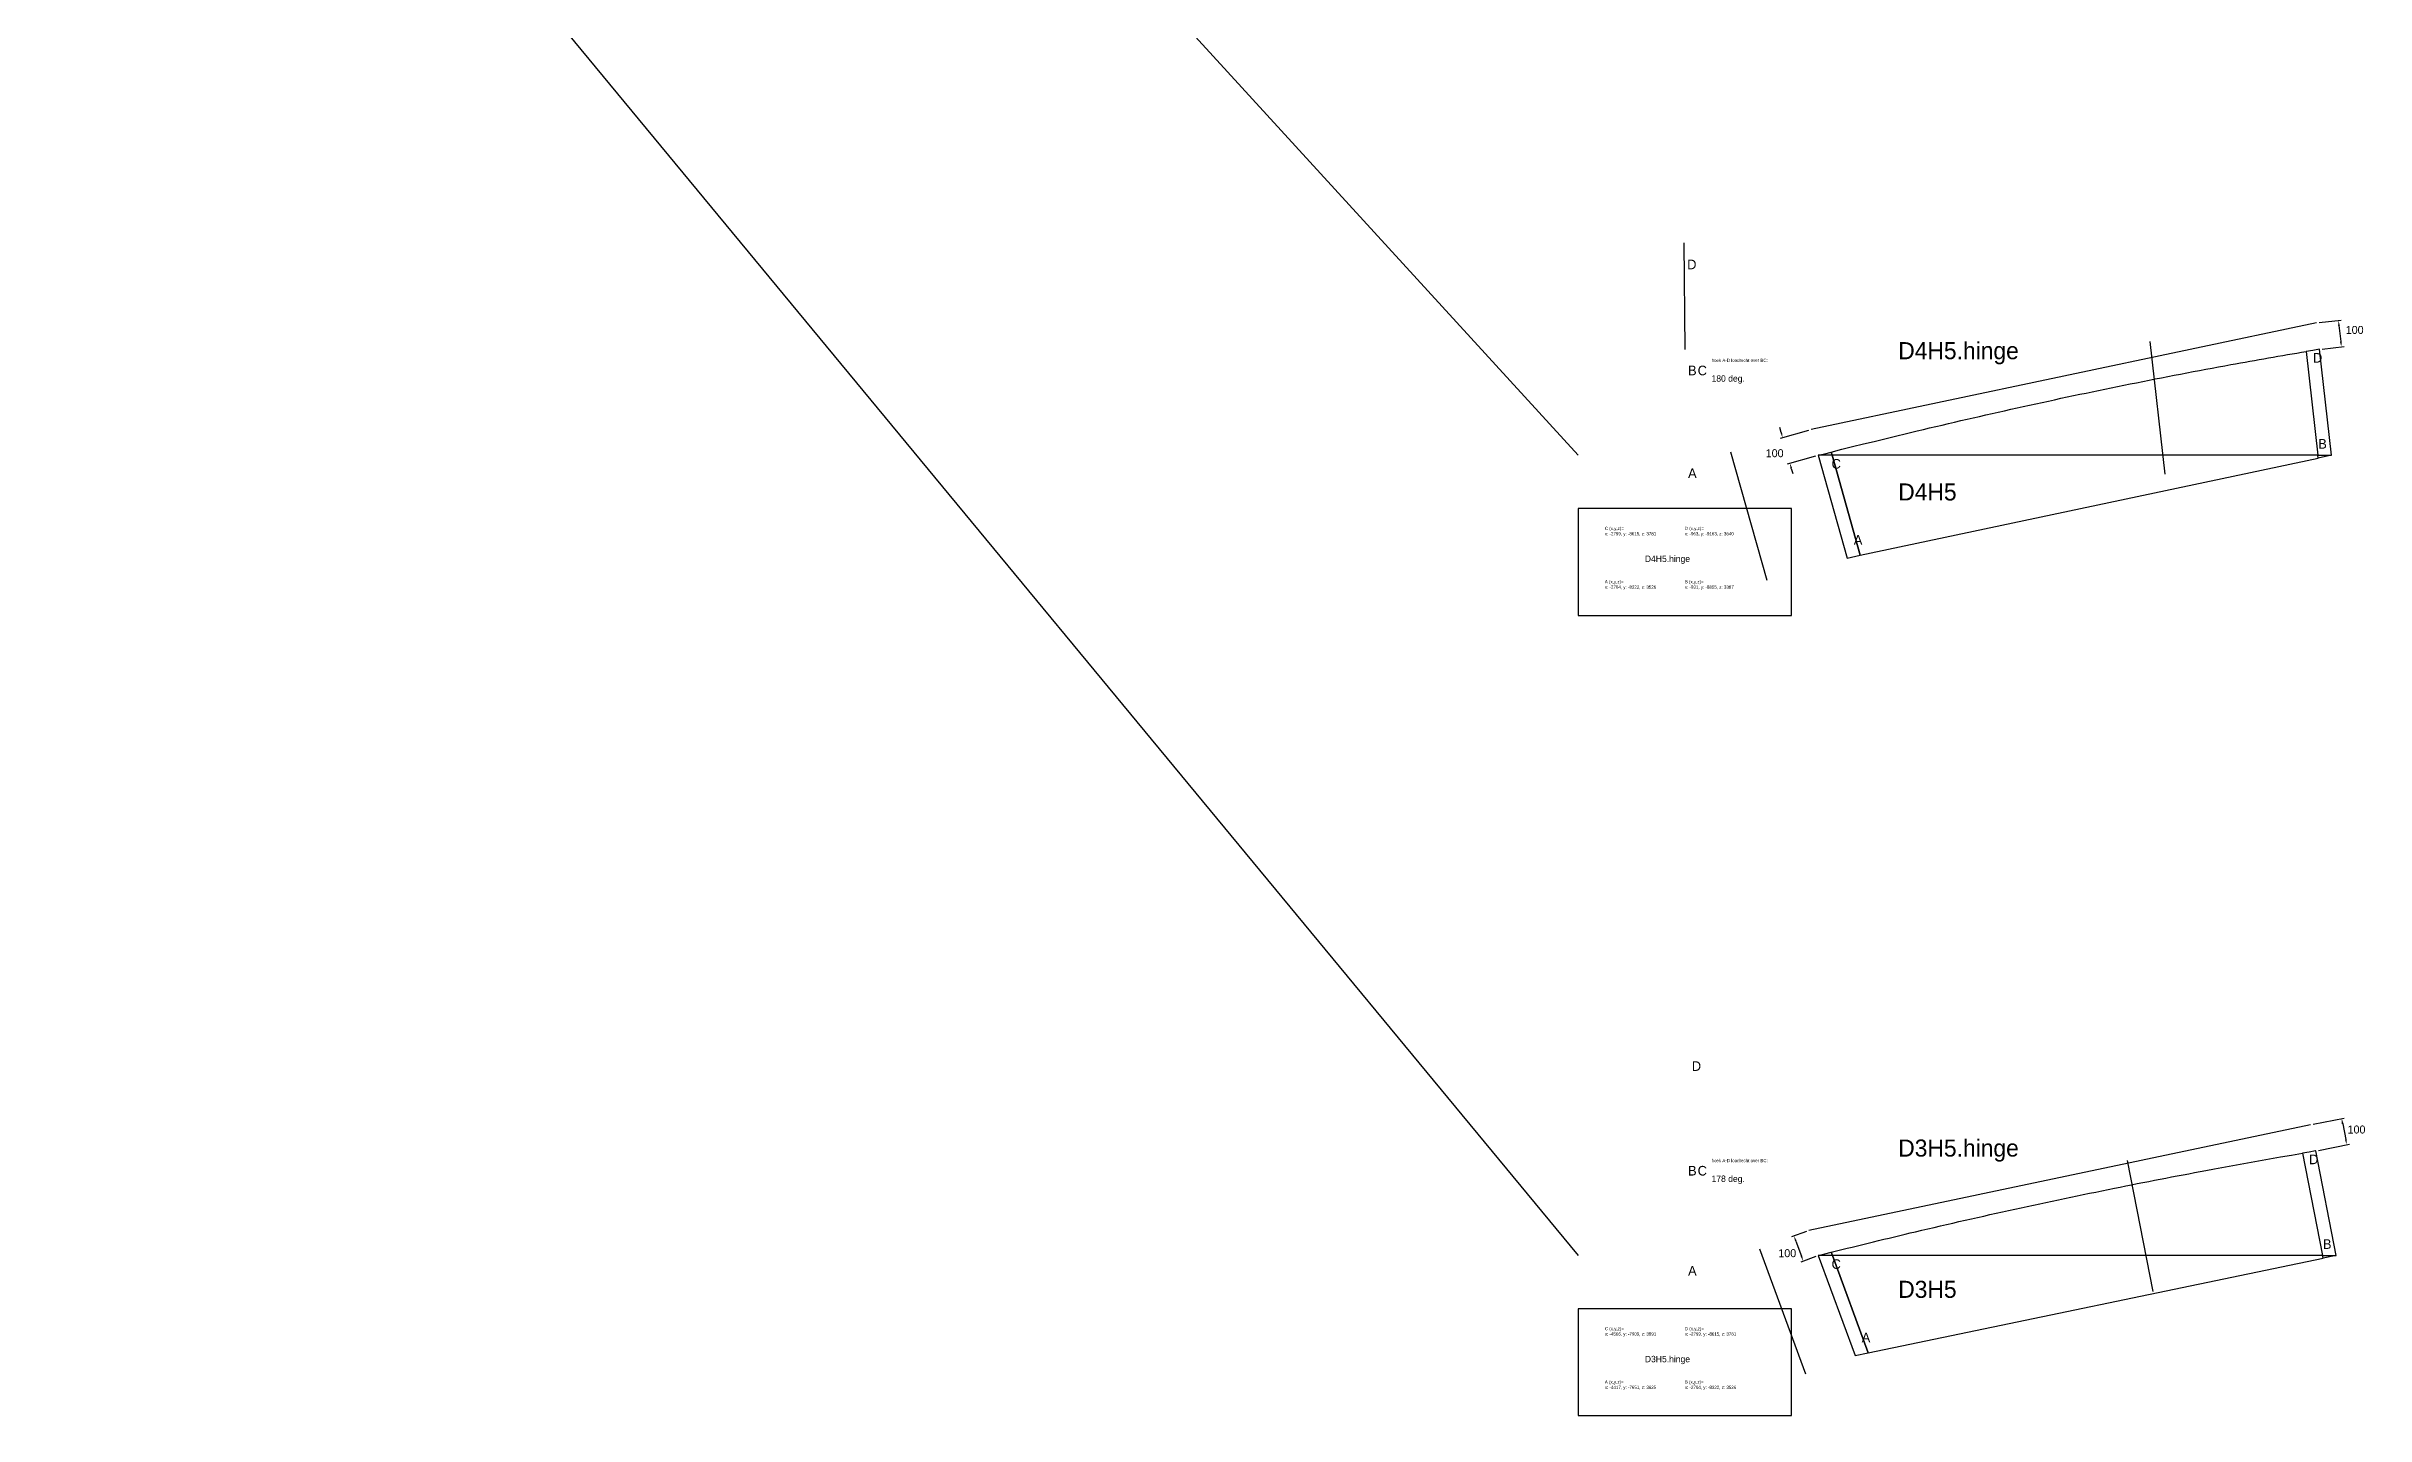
# Model space of a CAD drawing. Extents: x -5084 to 35011, y -26194 to 15088.
# Drawn here: x 5087 to 13782, y -26194 to -21061 of the extents above; entities that cross this region are included whole.
import ezdxf

# ---------------------------------------------------------------- set-up
doc = ezdxf.new("R2010")
doc.units = 0
doc.header["$MEASUREMENT"] = 0
doc.layers.get('Defpoints').update_dxf_attribs({"linetype": 'CONTINUOUS'})
for name, color, linetype in [('08-connection.hingeD', 7, 'CONTINUOUS'), ('08-coord.marker.cut.hingeD', 7, 'CONTINUOUS'), ('08-dimensions', 6, 'CONTINUOUS'), ('08-text.hingeD', 7, 'CONTINUOUS'), ('65_SEGD3_PL', 7, 'CONTINUOUS'), ('65_SEGD4_PL', 7, 'CONTINUOUS'), ('80_DOORS_A_HINGE', 5, 'CONTINUOUS'), ('80_DOORS_D_HINGE', 174, 'CONTINUOUS')]:
    doc.layers.add(name, color=color, linetype=linetype)
doc.dimstyles.new('sndr', dxfattribs={"dimtxt": 30, "dimasz": 20, "dimexe": 10, "dimexo": 10, "dimgap": 20, "dimtad": 1, "dimtih": 1, "dimtoh": 1, "dimdec": 0, "dimzin": 0, "dimdsep": 46, "dimtxsty": 'Standard', "dimcen": 1, "dimadec": 0, "dimazin": 0, "dimtfac": 1, "dimtdec": 0, "dimtofl": 0, "dimtmove": 2, "dimatfit": 3, "dimfxl": 0, "dimtolj": 1, "dimtzin": 0, "dimarcsym": 0})

# ---------------------------------------------------------------- blocks, each defined once
blk = doc.blocks.new('*D17')
at = {"layer": '08-dimensions', "color": 0, "lineweight": -2}
for p, q in [((11591, -22508.4), (11585.6, -22489.2)), ((11693.1, -22500.5), (11586.8, -22530.4)), ((11720.2, -22596.8), (11613.9, -22626.6)), ((11628.9, -22643.2), (11634.3, -22662.5))]:
    blk.add_line(p, q, dxfattribs=at)
at = {"layer": '08-dimensions', "color": 0}
for points in [[(11594.2, -22507.5), (11587.8, -22509.3), (11596.4, -22527.7)], [(11632.1, -22642.3), (11625.7, -22644.1), (11623.5, -22623.9)]]:
    blk.add_solid(points, dxfattribs=at)
at = {"layer": 'Defpoints', "color": 0}
for p in [(11702.8, -22497.8), (11729.8, -22594), (11623.5, -22623.9)]:
    blk.add_point(p, dxfattribs=at)
at = {"layer": '08-dimensions', "color": 0, "insert": (11566.4, -22586.4), "char_height": 30, "attachment_point": 5}
blk.add_mtext('\\A1;100', dxfattribs=at)
blk = doc.blocks.new('*D18')
at = {"layer": '08-dimensions', "color": 0, "lineweight": -2}
for p, q in [((13608.4, -22096.1), (13689.9, -22086.9)), ((13682.2, -22107.9), (13688.9, -22167.6)), ((13619.6, -22195.5), (13701.1, -22186.3))]:
    blk.add_line(p, q, dxfattribs=at)
at = {"layer": '08-dimensions', "color": 0}
for points in [[(13685.5, -22107.5), (13678.9, -22108.2), (13680, -22088)], [(13692.2, -22167.2), (13685.6, -22167.9), (13691.2, -22187.4)]]:
    blk.add_solid(points, dxfattribs=at)
at = {"layer": 'Defpoints', "color": 0}
for p in [(13598.4, -22097.2), (13609.7, -22196.6), (13691.2, -22187.4)]:
    blk.add_point(p, dxfattribs=at)
at = {"layer": '08-dimensions', "color": 0, "insert": (13741, -22124.2), "char_height": 30, "attachment_point": 5}
blk.add_mtext('\\A1;100', dxfattribs=at)
blk = doc.blocks.new('*D19')
at = {"layer": '08-dimensions', "color": 0, "lineweight": -2}
for p, q in [((11685.8, -25503.5), (11629.5, -25524.2)), ((11645.8, -25539.5), (11666.6, -25596)), ((11720.4, -25597.5), (11664.2, -25618.2))]:
    blk.add_line(p, q, dxfattribs=at)
at = {"layer": '08-dimensions', "color": 0}
for points in [[(11649, -25538.3), (11642.7, -25540.6), (11638.9, -25520.7)], [(11669.8, -25594.9), (11663.5, -25597.2), (11673.6, -25614.8)]]:
    blk.add_solid(points, dxfattribs=at)
at = {"layer": 'Defpoints', "color": 0}
for p in [(11695.2, -25500, -3.3), (11673.6, -25614.8), (11729.8, -25594)]:
    blk.add_point(p, dxfattribs=at)
at = {"layer": '08-dimensions', "color": 0, "insert": (11613.8, -25585.3), "char_height": 30, "attachment_point": 5}
blk.add_mtext('\\A1;100', dxfattribs=at)
blk = doc.blocks.new('*D20')
at = {"layer": '08-dimensions', "color": 0, "lineweight": -2}
for p, q in [((13585.6, -25101.5), (13702.1, -25078.6)), ((13696.1, -25100.2), (13707.6, -25159.1)), ((13604.9, -25199.6), (13721.3, -25176.8))]:
    blk.add_line(p, q, dxfattribs=at)
at = {"layer": '08-dimensions', "color": 0}
for points in [[(13699.4, -25099.5), (13692.8, -25100.8), (13692.2, -25080.6)], [(13710.9, -25158.4), (13704.4, -25159.7), (13711.5, -25178.7)]]:
    blk.add_solid(points, dxfattribs=at)
at = {"layer": 'Defpoints', "color": 0}
for p in [(13575.8, -25103.4), (13595.1, -25201.5), (13711.5, -25178.7)]:
    blk.add_point(p, dxfattribs=at)
at = {"layer": '08-dimensions', "color": 0, "insert": (13748, -25121.7), "char_height": 30, "attachment_point": 5}
blk.add_mtext('\\A1;100', dxfattribs=at)

msp = doc.modelspace()

# ---------------------------------------------------------------- linework, layer by layer
at = {"layer": '08-connection.hingeD'}
for p, q in [((-3608.3, -8133, 3702.9), (10829.8, -25594)), ((-1833.6, -8742.7, 3582.6), (10829.8, -22594))]:
    msp.add_line(p, q, dxfattribs=at)
at = {"layer": '08-text.hingeD'}
for points in [[(10829.8, -23194), (11629.8, -23194), (11629.8, -22794), (10829.8, -22794)], [(10829.8, -26194), (11629.8, -26194), (11629.8, -25794), (10829.8, -25794)]]:
    msp.add_lwpolyline(points, close=True, dxfattribs=at)
at = {"layer": '65_SEGD3_PL', "color": 5, "extrusion": (0.999368, -0.035547, 1.64035e-14)}
msp.add_lwpolyline([(-24878.9, -1891), (-24878.9, -1942.2), (-24486.4, -1865.2), (-24486.6, -1864.1), (-24490.7, -1839.9), (-24494.8, -1815.7), (-24878.9, -1891)], dxfattribs=at)
at = {"layer": '65_SEGD3_PL', "color": 5, "extrusion": (0.999368, -0.035547, 1.45717e-15)}
msp.add_lwpolyline([(-24494.8, -1815.7), (-24878.9, -1891), (-24878.9, -53.4), (-24866.5, -48.8), (-24861.6, -68.6), (-24856.6, -88.3), (-24851.7, -108), (-24846.8, -127.8), (-24842, -147.5), (-24837.1, -167.2), (-24832.3, -187), (-24827.4, -206.7), (-24822.6, -226.5), (-24817.9, -246.2), (-24813.1, -266), (-24808.3, -285.8), (-24803.6, -305.6), (-24798.9, -325.4), (-24794.2, -345.2), (-24789.5, -365), (-24784, -388.2), (-24778.6, -411.4), (-24773.2, -434.6), (-24767.8, -457.9), (-24762.4, -481.1), (-24757.1, -504.3), (-24751.7, -527.6), (-24746.4, -550.8), (-24741.2, -574.1), (-24735.9, -597.4), (-24730.7, -620.6), (-24725.5, -643.9), (-24720.3, -667.2), (-24715.2, -690.5), (-24710, -713.7), (-24704.9, -737), (-24699.9, -760.3), (-24694.8, -783.6), (-24689.8, -807), (-24684.8, -830.3), (-24679.8, -853.6), (-24674.8, -876.9), (-24669.9, -900.3), (-24664.9, -923.6), (-24660.1, -947), (-24655.2, -970.3), (-24650.3, -993.7), (-24645.5, -1017), (-24640.7, -1040.4), (-24635.9, -1063.8), (-24631.2, -1087.1), (-24626.5, -1110.5), (-24622.2, -1131.9), (-24617.9, -1153.4), (-24613.6, -1174.8), (-24609.3, -1196.2), (-24605.1, -1217.6), (-24600.9, -1239), (-24596.7, -1260.4), (-24592.5, -1281.9), (-24588.4, -1303.3), (-24584.3, -1324.7), (-24580.1, -1346.1), (-24576, -1367.6), (-24572, -1389), (-24567.9, -1410.5), (-24563.9, -1432), (-24559.8, -1453.4), (-24553.7, -1486.2), (-24546.1, -1527.3), (-24538.6, -1568.5), (-24531.2, -1609.7), (-24523.8, -1650.9), (-24516.4, -1692.1), (-24509.2, -1733.3), (-24502, -1774.5), (-24494.8, -1815.7)], dxfattribs=at)
at = {"layer": '65_SEGD3_PL', "color": 5}
for points in [[(13545.6, -25210), (13620.9, -25594), (11783.2, -25594), (11778.6, -25581.7), (11798.4, -25576.8), (11818.1, -25571.8), (11837.9, -25566.9), (11857.6, -25562), (11877.3, -25557.1), (11897.1, -25552.3), (11916.8, -25547.4), (11936.5, -25542.6), (11956.3, -25537.8), (11976.1, -25533), (11995.8, -25528.3), (12015.6, -25523.5), (12035.4, -25518.8), (12055.2, -25514), (12075, -25509.3), (12094.8, -25504.7), (12118, -25499.2), (12141.2, -25493.8), (12164.5, -25488.3), (12187.7, -25483), (12210.9, -25477.6), (12234.2, -25472.2), (12257.4, -25466.9), (12280.7, -25461.6), (12303.9, -25456.3), (12327.2, -25451.1), (12350.5, -25445.9), (12373.7, -25440.7), (12397, -25435.5), (12420.3, -25430.3), (12443.6, -25425.2), (12466.8, -25420.1), (12490.2, -25415), (12513.5, -25410), (12536.8, -25404.9), (12560.1, -25399.9), (12583.4, -25394.9), (12606.8, -25390), (12630.1, -25385), (12653.4, -25380.1), (12676.8, -25375.2), (12700.1, -25370.4), (12723.5, -25365.5), (12746.8, -25360.7), (12770.2, -25355.9), (12793.6, -25351.1), (12817, -25346.4), (12840.4, -25341.6), (12861.8, -25337.3), (12883.2, -25333), (12904.6, -25328.8), (12926, -25324.5), (12947.4, -25320.3), (12968.8, -25316.1), (12990.3, -25311.9), (13011.7, -25307.7), (13033.1, -25303.6), (13054.5, -25299.4), (13076, -25295.3), (13097.4, -25291.2), (13118.9, -25287.1), (13140.3, -25283.1), (13161.8, -25279), (13183.3, -25275), (13216.1, -25268.9), (13257.2, -25261.3), (13298.3, -25253.8), (13339.5, -25246.3), (13380.7, -25238.9), (13421.9, -25231.6), (13463.1, -25224.3), (13504.4, -25217.1), (13545.6, -25210)], [(13620.9, -25594), (13672, -25594), (13595.1, -25201.5), (13594, -25201.7), (13569.8, -25205.9), (13545.6, -25210), (13620.9, -25594)], [(11778.6, -25581.7), (11783.2, -25594), (11729.8, -25594), (11754.2, -25587.9), (11778.6, -25581.7)]]:
    msp.add_lwpolyline(points, dxfattribs=at)
at = {"layer": '65_SEGD3_PL', "color": 5, "extrusion": (0.999368, -0.035547, -3.13638e-15)}
msp.add_lwpolyline([(-24866.5, -48.8), (-24878.9, -53.4), (-24878.9, 0), (-24872.7, -24.4), (-24866.5, -48.8)], dxfattribs=at)
at = {"layer": '65_SEGD3_PL', "extrusion": (-1, -8.41186e-15, -1.33227e-15)}
msp.add_lwpolyline([(25658.9, -187.6), (25294, -53.4), (25294, 0), (25669.2, -138.1), (25658.9, -187.6)], dxfattribs=at)
at = {"layer": '65_SEGD3_PL', "extrusion": (-1, -7.92788e-15, -1.7486e-15)}
msp.add_lwpolyline([(25304.3, -1893.1), (25294, -1891), (25294, -53.4), (25658.9, -187.6), (25304.3, -1893.1)], dxfattribs=at)
at = {"layer": '65_SEGD3_PL', "extrusion": (1, -9.42872e-14, -3.13638e-15)}
msp.add_lwpolyline([(-25294, -1891), (-25294, -1942.2), (-25304.3, -1893.1), (-25294, -1891)], dxfattribs=at)
at = {"layer": '65_SEGD3_PL', "extrusion": (9.4369e-16, -8.65974e-15, -1)}
msp.add_lwpolyline([(-11917.5, -25958.9), (-11783.2, -25594), (-11729.8, -25594), (-11867.9, -25969.2), (-11917.5, -25958.9)], dxfattribs=at)
at = {"layer": '65_SEGD3_PL', "extrusion": (1.38778e-15, -8.16014e-15, -1)}
msp.add_lwpolyline([(-13622.9, -25604.3), (-13620.9, -25594), (-11783.2, -25594), (-11917.5, -25958.9), (-13622.9, -25604.3)], dxfattribs=at)
at = {"layer": '65_SEGD3_PL'}
msp.add_lwpolyline([(13620.9, -25594), (13672, -25594), (13622.9, -25604.3), (13620.9, -25594)], dxfattribs=at)
at = {"layer": '65_SEGD4_PL', "color": 5, "extrusion": (0.999965, 0.008395, -7.41074e-15)}
msp.add_lwpolyline([(-22387.5, -1873.6), (-22387.5, -1924.7), (-21990.1, -1879.8), (-21994.2, -1854.7), (-21998.4, -1829.7), (-22387.5, -1873.6)], dxfattribs=at)
at = {"layer": '65_SEGD4_PL', "color": 5, "extrusion": (-0.999965, -0.008395, -1.52656e-16)}
msp.add_lwpolyline([(21998.4, -1829.7), (22387.5, -1873.6), (22387.5, -52), (22375.2, -48.5), (22365.1, -88.8), (22355.1, -129), (22345.1, -169.3), (22335.2, -209.5), (22325.3, -249.8), (22315.5, -290.2), (22305.8, -330.5), (22296.1, -370.9), (22290.5, -394.3), (22285, -417.6), (22279.5, -441), (22274, -464.4), (22268.5, -487.7), (22263, -511.1), (22257.6, -534.5), (22252.2, -557.9), (22246.8, -581.3), (22241.5, -604.8), (22236.1, -628.2), (22230.8, -651.6), (22225.5, -675), (22220.3, -698.4), (22215, -721.9), (22209.8, -745.3), (22204.6, -768.8), (22199.4, -792.3), (22194.3, -815.8), (22189.1, -839.3), (22184, -862.8), (22179, -886.3), (22173.9, -909.9), (22168.9, -933.4), (22163.9, -956.9), (22158.9, -980.5), (22153.9, -1004), (22149, -1027.6), (22144.1, -1051.2), (22139.3, -1074.7), (22134.4, -1098.3), (22129.6, -1121.9), (22124.8, -1145.5), (22120, -1169.2), (22115.3, -1192.8), (22110.5, -1216.5), (22105.8, -1240.1), (22101.2, -1263.8), (22096.5, -1287.5), (22091.9, -1311.2), (22087.3, -1334.9), (22082.7, -1358.6), (22078.2, -1382.3), (22073.7, -1406), (22069.2, -1429.7), (22064.8, -1453.4), (22060.4, -1477.1), (22056, -1500.8), (22051.7, -1524), (22047.5, -1547.3), (22044.3, -1564.9), (22041.1, -1582.5), (22037.9, -1600.2), (22034.8, -1617.8), (22031.7, -1635.5), (22028.6, -1653.1), (22025.5, -1670.7), (22022.4, -1688.4), (22019.3, -1706), (22016.3, -1723.7), (22013.2, -1741.3), (22010.2, -1759), (22007.2, -1776.6), (22004.3, -1794.3), (22001.3, -1812), (21998.4, -1829.7)], dxfattribs=at)
at = {"layer": '65_SEGD4_PL', "color": 5, "extrusion": (-2.498e-16, 7.21645e-16, -1)}
msp.add_lwpolyline([(-13559.5, -22204.9), (-13603.4, -22594), (-11781.8, -22594), (-11778.4, -22581.8), (-11818.6, -22571.6), (-11858.9, -22561.6), (-11899.1, -22551.6), (-11939.4, -22541.7), (-11979.7, -22531.8), (-12020, -22522), (-12060.3, -22512.3), (-12100.8, -22502.6), (-12124.1, -22497), (-12147.5, -22491.5), (-12170.8, -22486), (-12194.2, -22480.5), (-12217.6, -22475), (-12241, -22469.5), (-12264.4, -22464.1), (-12287.8, -22458.7), (-12311.2, -22453.3), (-12334.6, -22448), (-12358, -22442.6), (-12381.4, -22437.3), (-12404.8, -22432), (-12428.3, -22426.8), (-12451.7, -22421.5), (-12475.1, -22416.3), (-12498.6, -22411.1), (-12522.1, -22405.9), (-12545.6, -22400.8), (-12569.1, -22395.7), (-12592.6, -22390.6), (-12616.2, -22385.5), (-12639.7, -22380.4), (-12663.2, -22375.4), (-12686.8, -22370.4), (-12710.3, -22365.4), (-12733.9, -22360.5), (-12757.4, -22355.5), (-12781, -22350.6), (-12804.6, -22345.8), (-12828.1, -22340.9), (-12851.7, -22336.1), (-12875.3, -22331.3), (-12899, -22326.5), (-12922.6, -22321.8), (-12946.3, -22317), (-12970, -22312.3), (-12993.6, -22307.7), (-13017.3, -22303), (-13041, -22298.4), (-13064.7, -22293.8), (-13088.4, -22289.3), (-13112.1, -22284.7), (-13135.8, -22280.2), (-13159.5, -22275.7), (-13183.3, -22271.3), (-13207, -22266.9), (-13230.7, -22262.5), (-13253.9, -22258.2), (-13277.1, -22254), (-13294.7, -22250.8), (-13312.4, -22247.6), (-13330, -22244.5), (-13347.7, -22241.3), (-13365.3, -22238.2), (-13382.9, -22235.1), (-13400.6, -22232), (-13418.2, -22228.9), (-13435.9, -22225.8), (-13453.5, -22222.8), (-13471.2, -22219.8), (-13488.8, -22216.7), (-13506.5, -22213.8), (-13524.1, -22210.8), (-13541.8, -22207.8), (-13559.5, -22204.9)], dxfattribs=at)
at = {"layer": '65_SEGD4_PL', "color": 5}
msp.add_lwpolyline([(13603.4, -22594), (13654.5, -22594), (13609.7, -22196.6), (13584.6, -22200.7), (13559.5, -22204.9), (13603.4, -22594)], dxfattribs=at)
at = {"layer": '65_SEGD4_PL', "color": 5, "extrusion": (-0.999965, -0.008395, 2.32037e-14)}
msp.add_lwpolyline([(22375.2, -48.5), (22387.5, -52), (22387.5, 0), (22381.4, -24.3), (22375.2, -48.5)], dxfattribs=at)
at = {"layer": '65_SEGD4_PL', "extrusion": (1, -3.12491e-15, 1.249e-16)}
msp.add_lwpolyline([(-22304.6, -1874.7), (-22294, -1873.6), (-22294, -52), (-22668.7, -157.3), (-22304.6, -1874.7)], dxfattribs=at)
at = {"layer": '65_SEGD4_PL', "extrusion": (1, 5.20607e-16, -1.22402e-14)}
msp.add_lwpolyline([(-22668.7, -157.3), (-22294, -52), (-22294, 0), (-22679.1, -108.2), (-22668.7, -157.3)], dxfattribs=at)
at = {"layer": '65_SEGD4_PL', "extrusion": (-1, 1.62134e-14, -1.25039e-14)}
msp.add_lwpolyline([(22294, -1873.6), (22294, -1924.7), (22304.6, -1874.7), (22294, -1873.6)], dxfattribs=at)
at = {"layer": '65_SEGD4_PL', "color": 5, "extrusion": (-2.35922e-14, 7.46625e-14, -1)}
msp.add_lwpolyline([(-11778.4, -22581.8), (-11781.8, -22594), (-11729.8, -22594), (-11754.1, -22587.9), (-11778.4, -22581.8)], dxfattribs=at)
at = {"layer": '65_SEGD4_PL'}
for points in [[(11887.1, -22968.7), (11781.8, -22594), (11729.8, -22594), (11838.1, -22979.1), (11887.1, -22968.7)], [(13604.6, -22604.6), (13603.4, -22594), (11781.8, -22594), (11887.1, -22968.7), (13604.6, -22604.6)]]:
    msp.add_lwpolyline(points, dxfattribs=at)
at = {"layer": '65_SEGD4_PL', "extrusion": (1.20459e-14, 1.57652e-14, -1)}
msp.add_lwpolyline([(-13603.4, -22594), (-13654.5, -22594), (-13604.6, -22604.6), (-13603.4, -22594)], dxfattribs=at)
at = {"layer": '80_DOORS_A_HINGE', "color": 5, "extrusion": (0.999965, 0.008395, -2.498e-16)}
msp.add_lwpolyline([(-22387.5, 0), (-22329, -232.9), (-22272.9, -466.6), (-22219.4, -700.8), (-22168.4, -935.6), (-22120, -1170.9), (-22074.1, -1406.8), (-22030.8, -1643.1), (-21990.1, -1879.8)], dxfattribs=at)
at = {"layer": '80_DOORS_A_HINGE', "color": 5, "extrusion": (-0.999368, 0.035547, -2.60347e-14)}
msp.add_lwpolyline([(24486.4, -1865.2), (24527.2, -1630.5), (24570.4, -1396.1), (24616, -1162.2), (24663.9, -928.7), (24714.1, -695.7), (24766.7, -463.2), (24821.6, -231.3), (24878.9, 0)], dxfattribs=at)
at = {"layer": '80_DOORS_D_HINGE', "color": 5, "extrusion": (-0.861589, 0.496254, 0.106752)}
msp.add_line((11225.7, -21797.2, -1868.6), (11229.8, -22197.8, 27.1), dxfattribs=at)
at = {"layer": '80_DOORS_D_HINGE', "color": 5, "extrusion": (-0.106752, 0.503469, -0.857393)}
msp.add_line((13598.4, -22097.2), (11702.8, -22497.8, 0.8), dxfattribs=at)
at = {"layer": '80_DOORS_D_HINGE', "color": 5, "extrusion": (-0.103084, 0.496061, -0.862147)}
msp.add_line((13575.8, -25103.4), (11695.2, -25500, -3.3), dxfattribs=at)
at = {"layer": '80_DOORS_D_HINGE', "color": 5, "extrusion": (-0.97079, -0.034928, 0.237375)}
msp.add_lwpolyline([(22186.8, 661.7), (22683.4, 604)], dxfattribs=at)
at = {"layer": '80_DOORS_D_HINGE', "color": 5, "extrusion": (0.999965, 0.008395, -2.77556e-15)}
msp.add_lwpolyline([(-22339.1, 12.5), (-22280.4, -221), (-22224.2, -455.1), (-22170.6, -689.9), (-22119.5, -925.3), (-22071, -1161.1), (-22025, -1397.5), (-21981.6, -1634.4), (-21940.8, -1871.6)], dxfattribs=at)
at = {"layer": '80_DOORS_D_HINGE', "color": 5, "extrusion": (-0.237375, -0.026777, -0.971049)}
msp.add_lwpolyline([(23482.2, -10716.3), (23982.2, -10716.3)], dxfattribs=at)
at = {"layer": '80_DOORS_D_HINGE', "color": 5, "extrusion": (0.969433, 0.066395, -0.2362)}
msp.add_lwpolyline([(-23393.4, 2175.1), (-22913.2, 2314.3)], dxfattribs=at)
at = {"layer": '80_DOORS_D_HINGE', "color": 5, "extrusion": (0.2362, 0.066395, 0.969433)}
msp.add_lwpolyline([(-25325.2, -5019.8), (-24825.2, -5019.8)], dxfattribs=at)
at = {"layer": '80_DOORS_D_HINGE', "color": 5, "extrusion": (-0.843969, 0.526394, 0.103084)}
msp.add_lwpolyline([(14923.4, -1429.3), (15093.5, 500.7), (15438.9, 2391.4)], dxfattribs=at)
at = {"layer": '80_DOORS_D_HINGE', "color": 5, "extrusion": (0.959295, 0.021135, -0.281614)}
msp.add_lwpolyline([(-25535.3, 1141.2), (-25045.4, 1241.5)], dxfattribs=at)
at = {"layer": '80_DOORS_D_HINGE', "color": 5, "extrusion": (-0.999368, 0.035547, -4.09395e-15)}
msp.add_lwpolyline([(24437.1, -1856.9), (24478, -1621.7), (24521.3, -1386.8), (24566.9, -1152.4), (24615, -918.4), (24665.3, -684.9), (24718, -451.9), (24773, -219.5), (24830.4, 12.3)], dxfattribs=at)
at = {"layer": '80_DOORS_D_HINGE', "color": 5, "extrusion": (0.281614, 0.055221, 0.957938)}
msp.add_lwpolyline([(-27746.6, -8134.4), (-27246.6, -8134.4)], dxfattribs=at)
at = {"layer": '80_DOORS_D_HINGE', "extrusion": (0.953218, 0.104403, -0.283682)}
msp.add_lwpolyline([(-26272.8, 2421.6), (-26739.2, 2241.6)], dxfattribs=at)
at = {"layer": '80_DOORS_D_HINGE', "extrusion": (0.283682, 0.104403, 0.953218)}
msp.add_lwpolyline([(-27970, -2066.8), (-28470, -2066.8)], dxfattribs=at)

# ---------------------------------------------------------------- texts
at = {"layer": '08-coord.marker.cut.hingeD'}
for s, p in [('D4H5.hinge', (12029.8, -22233.8)), ('D4H5', (12029.8, -22763.4)), ('D3H5.hinge', (12029.8, -25223)), ('D3H5', (12029.8, -25752.6))]:
    msp.add_text(s, height=64, dxfattribs=at).set_placement(p)
at = {"layer": '08-text.hingeD'}
for s, height, p in [('D', 36, (11238.5, -21896.6, -1879.8)), ('B', 36, (11241.8, -22294)), ('C', 36, (11277.8, -22294)), ('hoek A-D loodrecht over BC: ', 12, (11329.8, -22244)), ('D', 36, (13584.7, -22246.6)), ('180 deg.', 24, (11329.8, -22318)), ('B', 36, (13604.5, -22569)), ('A', 36, (11241.8, -22679.1, -108.2)), ('C', 36, (11779.8, -22644)), ('C (x,y,z)=', 12, (10929.8, -22874)), ('D (x,y,z)=', 12, (11229.8, -22874)), ('x: -2799, y: -8615, z: 3781', 12, (10929.8, -22894)), ('x: -963, y: -9163, z: 3640', 12, (11229.8, -22894)), ('A', 36, (11863.1, -22929.1)), ('D4H5.hinge', 24, (11079.8, -22994)), ('A (x,y,z)=', 12, (10929.8, -23074)), ('x: -2704, y: -8322, z: 3526', 12, (10929.8, -23094)), ('x: -931, y: -8855, z: 3387', 12, (11229.8, -23094)), ('B (x,y,z)=', 12, (11229.8, -23074)), ('D', 36, (11255.8, -24901.8, -1865.2)), ('D', 36, (13570.1, -25251.5)), ('B', 36, (11241.8, -25294)), ('C', 36, (11277.8, -25294)), ('hoek A-D loodrecht over BC: ', 12, (11329.8, -25244)), ('178 deg.', 24, (11329.8, -25318)), ('B', 36, (13622, -25569)), ('A', 36, (11241.8, -25669.2, -138.1)), ('C', 36, (11779.8, -25644)), ('x: -4566, y: -7909, z: 3891', 12, (10929.8, -25894)), ('C (x,y,z)=', 12, (10929.8, -25874)), ('x: -2799, y: -8615, z: 3781', 12, (11229.8, -25894)), ('D (x,y,z)=', 12, (11229.8, -25874)), ('A', 36, (11892.9, -25919.2)), ('D3H5.hinge', 24, (11079.8, -25994)), ('A (x,y,z)=', 12, (10929.8, -26074)), ('x: -4417, y: -7651, z: 3625', 12, (10929.8, -26094)), ('x: -2704, y: -8322, z: 3526', 12, (11229.8, -26094)), ('B (x,y,z)=', 12, (11229.8, -26074))]:
    msp.add_text(s, height=height, dxfattribs=at).set_placement(p)

# ---------------------------------------------------------------- dimensions: what is measured, and where the dimension line sits
at = {"layer": '08-dimensions'}
for base, p1, p2, angle, picture, middle in [((13691.2, -22187.4), (13598.4, -22097.2), (13609.7, -22196.6), 276.43609, '*D18', (13741, -22124.2)), ((11623.5, -22623.9), (11702.8, -22497.8), (11729.8, -22594), 285.7005, '*D17', (11566.4, -22586.4)), ((13711.5, -25178.7), (13575.8, -25103.4), (13595.1, -25201.5), 281.09432, '*D20', (13748, -25121.7)), ((11673.6, -25614.8), (11695.2, -25500, -3.3), (11729.8, -25594), 290.21687, '*D19', (11613.8, -25585.3))]:
    dim = msp.add_linear_dim(base=base, p1=p1, p2=p2, angle=angle, dimstyle='sndr', dxfattribs=at)
    dim.commit()
    dim.dimension.update_dxf_attribs({"geometry": picture, "text_midpoint": middle, "dimtype": 161})

doc.saveas('drawing.dxf')
